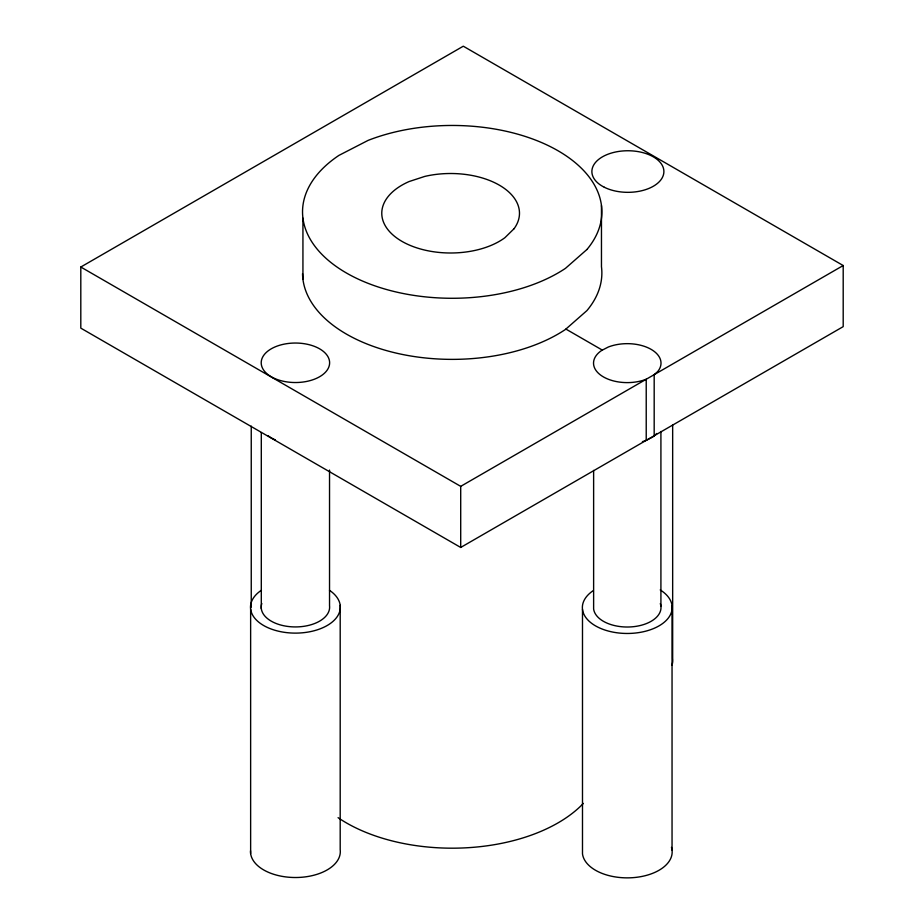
<?xml version="1.0" encoding="UTF-8"?>
<svg xmlns="http://www.w3.org/2000/svg" width="924" height="924" viewBox="0 0 924 924"><rect width="100%" height="100%" fill="white"/><g stroke="black" fill="none" stroke-linecap="round" stroke-linejoin="round"><path stroke-width="1.39" d="M656.779 433.483L652.794 436.971L646.222 440.355A33.738 19.473 0 0 1 642.411 441.637M80.804 267.024L463.294 46.2L843.196 265.535L843.196 326.634L460.706 547.458L80.804 328.136L80.804 267.024L460.706 486.359L843.196 265.535M565.892 329.071L602.321 350.104M672.66 424.601L672.66 658.466A44.895 25.918 0 0 1 671.979 665.222M672.048 605.659L672.048 850.057M660.914 431.485L660.914 606.121M654.18 435.758L654.18 374.659L657.634 371.621A33.738 19.473 0 0 0 649.318 348.394A33.738 19.473 0 0 0 608.315 347.02L601.743 350.404A33.738 19.473 0 0 0 602.078 376.091A33.738 19.473 0 0 0 646.222 379.256L646.222 440.355M601.466 205.567L601.466 266.678A149.665 86.406 0 0 1 586.925 310.603L565.465 329.452A149.665 86.406 0 0 1 400.554 354.065A149.665 86.406 0 0 1 302.541 273.643M593.624 470.397L593.624 608.962A33.738 19.473 0 0 0 631.924 626.83A33.738 19.473 0 0 0 660.302 603.603M582.49 609.436L582.49 853.834A44.895 25.918 0 0 0 632.882 877.661A44.895 25.918 0 0 0 671.459 847.366M460.706 486.359L460.706 547.458M340.194 605.301L340.194 849.699A44.895 25.918 0 0 1 296.338 877.511A44.895 25.918 0 0 1 250.531 850.773M329.533 470.073L329.533 605.751A34.211 19.751 0 0 1 293.428 626.899A34.211 19.751 0 0 1 261.815 603.476M302.933 218.168L302.933 279.267M261.296 432.548L261.296 608.627M251.247 426.114L251.247 607.253M250.635 609.078L250.635 853.487M583.356 803.406A149.665 86.406 0 0 1 338.068 817.671M329.498 590.321A44.895 25.918 0 0 1 326.299 626.01A44.895 25.918 0 0 1 264.403 625.941A44.895 25.918 0 0 1 261.434 590.24M660.233 589.939A44.895 25.918 0 0 1 658.962 625.906A44.895 25.918 0 0 1 596.673 626.518A44.895 25.918 0 0 1 593.289 590.598M275.387 439.893A34.211 19.751 0 0 1 268.156 435.816M514.033 228.748L504.92 237.687A68.85 39.744 0 0 1 401.57 241.141A68.85 39.744 0 0 1 409.147 181.531L424.774 176.415A68.85 39.744 0 0 1 499.688 185.366A68.85 39.744 0 0 1 514.033 228.748M586.925 249.503L565.465 268.353A149.665 86.406 0 0 1 354.366 277.258A149.665 86.406 0 0 1 338.946 155.382L368.122 140.379A149.665 86.406 0 0 1 550.046 146.477A149.665 86.406 0 0 1 586.925 249.503M273.054 377.731A34.211 19.751 0 0 0 329.013 366.493A34.211 19.751 0 0 0 284.176 344.132A34.211 19.751 0 0 0 273.054 377.731M604.342 187.272A36.001 20.79 0 0 0 663.247 175.445A36.001 20.79 0 0 0 616.054 151.906A36.001 20.79 0 0 0 604.342 187.272"/></g></svg>
